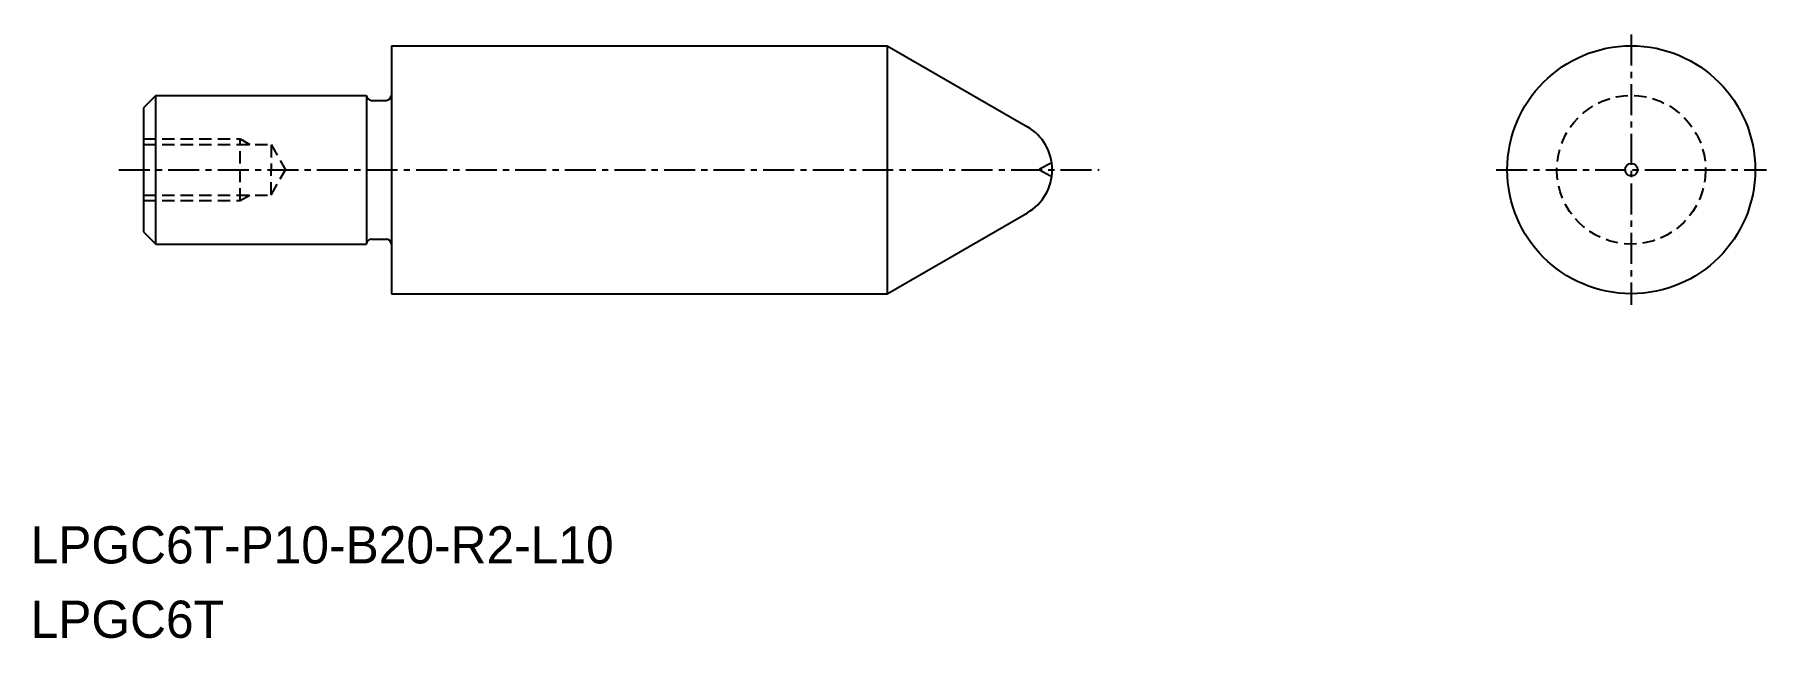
# Model space of a CAD drawing. Extents: x -1383 to -1313.1, y -397.6 to -373.2.
import ezdxf

# ---------------------------------------------------------------- set-up
doc = ezdxf.new("R2010")
doc.units = 0
doc.linetypes.add('CENTER', pattern=[2, 1.25, -0.25, 0.25, -0.25])
doc.linetypes.add('DASHED', pattern=[0.75, 0.5, -0.25])
doc.layers.get('0').update_dxf_attribs({"linetype": 'CONTINUOUS'})
doc.layers.add('CENTER', color=1, linetype='CENTER')

msp = doc.modelspace()

# ---------------------------------------------------------------- linework, layer by layer
at = {"color": 7, "linetype": 'CONTINUOUS'}
for p, q in [((-1368.597, -373.698), (-1368.597, -383.698)), ((-1368.597, -373.698), (-1348.597, -373.698)), ((-1378.097, -375.698), (-1378.597, -376.198)), ((-1378.097, -375.698), (-1369.597, -375.698)), ((-1378.097, -381.698), (-1378.097, -375.698)), ((-1369.597, -375.698), (-1369.597, -381.698)), ((-1378.597, -376.198), (-1378.597, -381.198)), ((-1369.397, -375.898), (-1368.797, -375.898)), ((-1378.597, -381.198), (-1378.097, -381.698)), ((-1378.097, -381.698), (-1369.597, -381.698)), ((-1369.397, -381.498), (-1368.797, -381.498)), ((-1368.597, -383.698), (-1348.597, -383.698))]:
    msp.add_line(p, q, dxfattribs=at)
at = {"linetype": 'CONTINUOUS'}
for p, q in [((-1348.597, -373.698), (-1348.597, -383.698)), ((-1348.597, -373.698), (-1342.937, -376.965)), ((-1348.597, -383.698), (-1342.937, -380.43))]:
    msp.add_line(p, q, dxfattribs=at)
at = {"color": 3, "linetype": 'DASHED'}
for p, q in [((-1378.597, -377.453), (-1374.697, -377.453)), ((-1378.597, -377.677), (-1373.452, -377.677)), ((-1374.697, -379.943), (-1374.697, -377.453)), ((-1374.697, -377.453), (-1374.309, -377.677)), ((-1373.452, -377.677), (-1372.863, -378.698)), ((-1373.452, -377.702), (-1373.452, -378.698)), ((-1342.003, -378.446), (-1342.485, -378.698)), ((-1373.452, -379.694), (-1373.452, -378.698)), ((-1373.452, -379.718), (-1372.863, -378.698)), ((-1342.003, -378.95), (-1342.485, -378.698)), ((-1378.597, -379.718), (-1373.452, -379.718)), ((-1378.597, -379.943), (-1374.697, -379.943)), ((-1374.697, -379.943), (-1374.309, -379.718))]:
    msp.add_line(p, q, dxfattribs=at)
at = {"linetype": 'CONTINUOUS'}
for radius in [5, 0.252]:
    msp.add_circle((-1318.578, -378.698), radius, dxfattribs=at)
at = {"color": 3, "linetype": 'DASHED'}
msp.add_circle((-1318.578, -378.698), 3, dxfattribs=at)
at = {"color": 7, "linetype": 'CONTINUOUS'}
for centre, start, end in [((-1369.397, -375.698), 180, 270), ((-1368.797, -375.698), 270, 0), ((-1369.397, -381.698), 90, 180), ((-1368.797, -381.698), 0, 90)]:
    msp.add_arc(centre, 0.2, start, end, dxfattribs=at)
at = {"linetype": 'CONTINUOUS'}
msp.add_arc((-1343.937, -378.698), 2, 300, 60, dxfattribs=at)
at = {"layer": 'CENTER', "color": 1, "linetype": 'CENTER'}
for p, q in [((-1318.578, -373.248), (-1318.578, -384.148)), ((-1379.597, -378.698), (-1340.049, -378.698)), ((-1324.028, -378.698), (-1313.128, -378.698))]:
    msp.add_line(p, q, dxfattribs=at)

# ---------------------------------------------------------------- texts
for s, p in [('LPGC6T-P10-B20-R2-L10  ', (-1383.152, -394.58)), ('LPGC6T', (-1383.152, -397.58))]:
    msp.add_text(s, height=1.5).set_placement(p)

doc.saveas('drawing.dxf')
